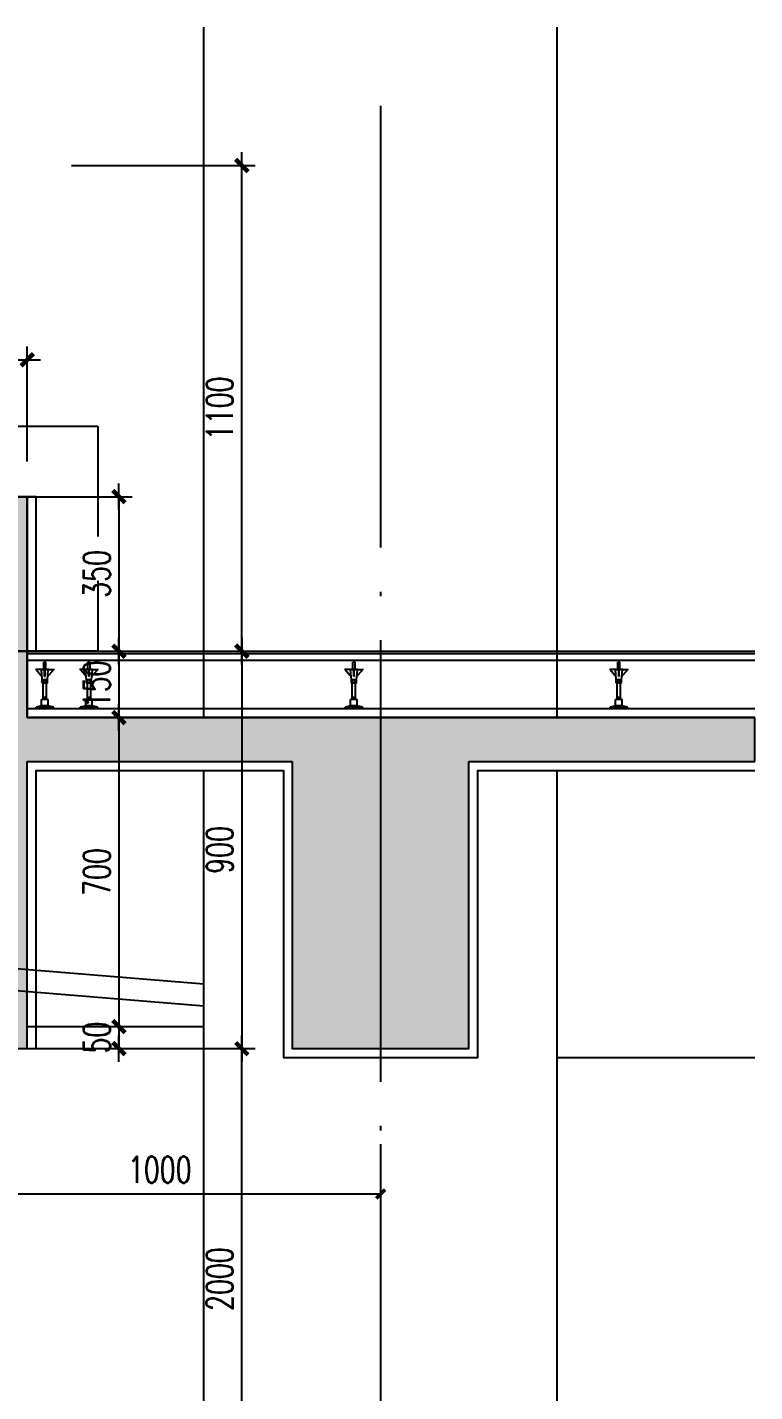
# Model space of a CAD drawing. Extents: x 1980812 to 2578970, y -669191 to 284498.
# Drawn here: x 2360764 to 2362411, y -403772 to -400682 of the extents above; entities that cross this region are included whole.
import ezdxf

# ---------------------------------------------------------------- set-up
doc = ezdxf.new("R2010")
doc.units = 0
doc.header["$LTSCALE"] = 1000
doc.header["$MEASUREMENT"] = 0
doc.linetypes.add('DASH', pattern=[0.35, 0.25, -0.1])
doc.linetypes.add('DOTE', pattern=[2.42, 2, -0.2, 0.02, -0.2])
for name, color, linetype in [('A-SECT-MBND-FINE', 252, 'Continuous'), ('dote', 1, 'DOTE'), ('WALL', 4, 'Continuous'), ('可见看线', 63, 'Continuous'), ('建筑辅助线', 231, 'Continuous'), ('柱墙填充', 181, 'Continuous'), ('详细标注', 231, 'Continuous'), ('面层', 31, 'Continuous')]:
    doc.layers.add(name, color=color, linetype=linetype)
doc.styles.add('_TCH_DIM_T3', font='SIMPLEX', dxfattribs={"width": 0.705882, "bigfont": 'GBCBIG'})
doc.styles.add('DIM_FONT', font='SIMPLEX', dxfattribs={"width": 0.7, "bigfont": 'GBCBIG'})
doc.dimstyles.new('_TCH_ARCH&&20', dxfattribs={"dimtxt": 59.5, "dimasz": 20, "dimexe": 40, "dimexo": 4, "dimgap": 25.25, "dimtad": 1, "dimdec": 0, "dimzin": 0, "dimdsep": 46, "dimtxsty": '_TCH_DIM_T3', "dimblk": 'ARCHTICK', "dimcen": 0.09, "dimclrt": 7, "dimazin": 2, "dimtfac": 1, "dimtdec": 0, "dimtix": 1, "dimtmove": 2, "dimatfit": 3, "dimfxl": 1, "dimtolj": 1, "dimtzin": 0, "dimarcsym": 0})
doc.dimstyles.new('DIMN20', dxfattribs={"dimscale": 0.2, "dimtxt": 300, "dimasz": 1, "dimexe": 150, "dimexo": 0, "dimgap": 100, "dimtad": 1, "dimdec": 0, "dimzin": 0, "dimdsep": 46, "dimtxsty": 'DIM_FONT', "dimblk1": '_DIMX', "dimblk2": '_DIMX', "dimsah": 1, "dimcen": 0.09, "dimclrd": 256, "dimclre": 256, "dimclrt": 7, "dimadec": 0, "dimazin": 0, "dimtfac": 1, "dimtdec": 0, "dimtix": 1, "dimtmove": 2, "dimatfit": 3, "dimldrblk": '_DIMX', "dimfxl": 150, "dimtolj": 1, "dimtzin": 0, "dimarcsym": 0})

# ---------------------------------------------------------------- blocks, each defined once
blk = doc.blocks.new('_DIMX')
blk.add_line((-150, 0), (150, 0))
at = {"const_width": 50}
blk.add_lwpolyline([(-70, -70), (70, 70)], dxfattribs=at)
blk = doc.blocks.new('*D2507')
at = {"layer": 'Defpoints', "color": 0, "transparency": 16777216}
for p in [(2360882.8, -402994.7), (2361249.8, -402994.7, 0), (2360863.9, -404038.5, 0)]:
    blk.add_point(p, dxfattribs=at)
at = {"layer": '详细标注', "lineweight": -2, "transparency": 16777216}
for p, q in [((2360882.8, -402994.7, 0), (2361279.8, -402994.7, 0)), ((2361249.8, -404038.3, 0), (2361249.8, -402994.9, 0)), ((2360863.9, -404038.5, 0), (2361279.8, -404038.5, 0))]:
    blk.add_line(p, q, dxfattribs=at)
at = {"layer": '详细标注', "lineweight": -2, "transparency": 16777216, "xscale": 0.2, "yscale": 0.2, "zscale": 0.2}
for p, rotation in [((2361249.8, -402994.7, 0), 90), ((2361249.8, -404038.5, 0), 270)]:
    blk.add_blockref('_DIMX', p, dxfattribs=dict(at, rotation=rotation))
at = {"layer": '详细标注', "color": 7, "transparency": 16777216, "insert": (2361199.8, -403516.6, 0), "char_height": 60, "attachment_point": 5, "rotation": 90, "style": 'DIM_FONT'}
blk.add_mtext('\\A1;2000', dxfattribs=at)
blk = doc.blocks.new('*D2355')
at = {"layer": 'Defpoints', "color": 0, "transparency": 16777216}
for p in [(2360863.9, -402094.7, 0), (2360863.9, -402994.7, 0), (2361249.8, -402994.7, 0)]:
    blk.add_point(p, dxfattribs=at)
at = {"layer": '详细标注', "lineweight": -2, "transparency": 16777216}
for p, q in [((2360863.9, -402094.7, 0), (2361279.8, -402094.7, 0)), ((2361249.8, -402094.9, 0), (2361249.8, -402994.5, 0)), ((2360863.9, -402994.7, 0), (2361279.8, -402994.7, 0))]:
    blk.add_line(p, q, dxfattribs=at)
at = {"layer": '详细标注', "lineweight": -2, "transparency": 16777216, "xscale": 0.2, "yscale": 0.2, "zscale": 0.2}
for p, rotation in [((2361249.8, -402094.7, 0), 90), ((2361249.8, -402994.7, 0), 270)]:
    blk.add_blockref('_DIMX', p, dxfattribs=dict(at, rotation=rotation))
at = {"layer": '详细标注', "color": 7, "transparency": 16777216, "insert": (2361199.8, -402544.7, 0), "char_height": 60, "attachment_point": 5, "rotation": 90, "style": 'DIM_FONT'}
blk.add_mtext('\\A1;900', dxfattribs=at)
blk = doc.blocks.new('A$C573D0ACE')
at = {"layer": '建筑辅助线'}
for p, q in [((-22.5, 90), (-22.5, 105)), ((-17.5, 105), (-22.5, 105)), ((-20, 105), (-20, 110)), ((-17.5, 90), (-17.5, 105)), ((-40, 89), (-40, 90)), ((-29, 89), (-40, 89)), ((-40, 89), (-29, 75.7)), ((-11, 89), (-29, 89)), ((-29, 88), (-29, 89)), ((-11, 88), (-29, 88)), ((-29, 75.7), (-26.4, 72.5)), ((-25.8, 65), (-27.8, 88)), ((-14.2, 65), (-25.8, 65)), ((-25.8, 57.5), (-25.8, 65)), ((-22.4, 57.5), (-22.4, 65)), ((-20.5, 72.5), (-20.5, 88)), ((-19.5, 72.5), (-20.5, 72.5)), ((-19.5, 72.5), (-19.5, 88)), ((-17.6, 57.5), (-17.6, 65)), ((-14.2, 65), (-12.2, 88)), ((-14.2, 57.5), (-14.2, 65)), ((-11, 75.7), (-13.6, 72.5)), ((-11, 88), (-11, 89)), ((-11, 89), (0, 89)), ((0, 89), (-11, 75.7)), ((0, 89), (0, 90)), ((-14.2, 57.5), (-25.8, 57.5)), ((-23.8, 21), (-23.8, 57.5)), ((-16.2, 21), (-16.2, 57.5)), ((-27.5, 6), (-40, 3)), ((-40, 0), (-40, 3)), ((0, 3), (-40, 3)), ((-27.5, 6), (-27.5, 21)), ((-12.5, 21), (-27.5, 21)), ((-12.5, 6), (-27.5, 6)), ((-16.2, 25), (-23.8, 26)), ((-16.2, 24), (-23.8, 25)), ((-16.2, 23), (-23.8, 24)), ((-16.2, 22), (-23.8, 23)), ((-16.2, 21), (-23.8, 22)), ((-12.5, 6), (-12.5, 21)), ((0, 3), (-12.5, 6)), ((0, 0), (0, 3))]:
    blk.add_line(p, q, dxfattribs=at)
blk = doc.blocks.new('*D2358')
at = {"layer": 'Defpoints', "color": 0, "transparency": 16777216}
for p in [(2360863.9, -400994.7, 0), (2361249.8, -400994.7, 0), (2360863.9, -402094.7, 0)]:
    blk.add_point(p, dxfattribs=at)
at = {"layer": '详细标注', "lineweight": -2, "transparency": 16777216}
for p, q in [((2360863.9, -400994.7, 0), (2361279.8, -400994.7, 0)), ((2361249.8, -402094.5, 0), (2361249.8, -400994.9, 0)), ((2360863.9, -402094.7, 0), (2361279.8, -402094.7, 0))]:
    blk.add_line(p, q, dxfattribs=at)
at = {"layer": '详细标注', "lineweight": -2, "transparency": 16777216, "xscale": 0.2, "yscale": 0.2, "zscale": 0.2}
for p, rotation in [((2361249.8, -400994.7, 0), 90), ((2361249.8, -402094.7, 0), 270)]:
    blk.add_blockref('_DIMX', p, dxfattribs=dict(at, rotation=rotation))
at = {"layer": '详细标注', "color": 7, "transparency": 16777216, "insert": (2361199.8, -401544.7, 0), "char_height": 60, "attachment_point": 5, "rotation": 90, "style": 'DIM_FONT'}
blk.add_mtext('\\A1;1100', dxfattribs=at)
blk = doc.blocks.new('*D2360')
at = {"layer": 'Defpoints', "color": 0, "transparency": 16777216}
for p in [(2360764, -401434.4, 0), (2360564, -401664.7, 0), (2360764, -401664.7, 0)]:
    blk.add_point(p, dxfattribs=at)
at = {"layer": '详细标注', "lineweight": -2, "transparency": 16777216}
for p, q in [((2360564, -401664.7, 0), (2360564, -401404.4, 0)), ((2360764, -401664.7, 0), (2360764, -401404.4, 0)), ((2360564.2, -401434.4, 0), (2360763.8, -401434.4, 0))]:
    blk.add_line(p, q, dxfattribs=at)
at = {"layer": '详细标注', "lineweight": -2, "transparency": 16777216, "xscale": 0.2, "yscale": 0.2, "zscale": 0.2, "rotation": 180}
blk.add_blockref('_DIMX', (2360564, -401434.4, 0), dxfattribs=at)
at = {"layer": '详细标注', "lineweight": -2, "transparency": 16777216, "xscale": 0.2, "yscale": 0.2, "zscale": 0.2}
blk.add_blockref('_DIMX', (2360764, -401434.4, 0), dxfattribs=at)
at = {"layer": '详细标注', "color": 7, "transparency": 16777216, "insert": (2360664, -401384.4, 0), "char_height": 60, "attachment_point": 5, "style": 'DIM_FONT'}
blk.add_mtext('\\A1;200', dxfattribs=at)
blk = doc.blocks.new('*D2685')
at = {"layer": 'Defpoints', "color": 0, "transparency": 16777216}
for p in [(2360764, -401744.7, 0), (2360764, -402094.7, 0), (2360971.5, -402094.7, 0)]:
    blk.add_point(p, dxfattribs=at)
at = {"layer": '详细标注', "lineweight": -2, "transparency": 16777216}
for p, q in [((2360764, -401744.7, 0), (2361001.5, -401744.7, 0)), ((2360971.5, -401744.9, 0), (2360971.5, -402094.5, 0)), ((2360764, -402094.7, 0), (2361001.5, -402094.7, 0))]:
    blk.add_line(p, q, dxfattribs=at)
at = {"layer": '详细标注', "lineweight": -2, "transparency": 16777216, "xscale": 0.2, "yscale": 0.2, "zscale": 0.2}
for p, rotation in [((2360971.5, -401744.7, 0), 90), ((2360971.5, -402094.7, 0), 270)]:
    blk.add_blockref('_DIMX', p, dxfattribs=dict(at, rotation=rotation))
at = {"layer": '详细标注', "color": 7, "transparency": 16777216, "insert": (2360921.5, -401919.7, 0), "char_height": 60, "attachment_point": 5, "rotation": 90, "style": 'DIM_FONT'}
blk.add_mtext('\\A1;350', dxfattribs=at)
blk = doc.blocks.new('*D2686')
at = {"layer": 'Defpoints', "color": 0, "transparency": 16777216}
for p in [(2360764, -402094.7, 0), (2360764, -402244.7, 0), (2360971.5, -402244.7)]:
    blk.add_point(p, dxfattribs=at)
at = {"layer": '详细标注', "linetype": 'ByBlock', "lineweight": -2, "transparency": 16777216}
for p, q in [((2360764, -402094.7), (2361001.5, -402094.7)), ((2360764, -402244.7), (2361001.5, -402244.7))]:
    blk.add_line(p, q, dxfattribs=at)
at = {"layer": '详细标注', "lineweight": -2, "transparency": 16777216}
blk.add_line((2360971.5, -402094.9), (2360971.5, -402244.5), dxfattribs=at)
at = {"layer": '详细标注', "lineweight": -2, "transparency": 16777216, "xscale": 0.2, "yscale": 0.2, "zscale": 0.2}
for p, rotation in [((2360971.5, -402094.7), 90), ((2360971.5, -402244.7), 270)]:
    blk.add_blockref('_DIMX', p, dxfattribs=dict(at, rotation=rotation))
at = {"layer": '详细标注', "color": 7, "transparency": 16777216, "insert": (2360921.5, -402169.7), "char_height": 60, "attachment_point": 5, "rotation": 90, "style": 'DIM_FONT'}
blk.add_mtext('\\A1;150', dxfattribs=at)
blk = doc.blocks.new('*D2362')
at = {"layer": 'Defpoints', "color": 0, "transparency": 16777216}
for p in [(2360764, -402244.7, 0), (2360764, -402944.7, 0), (2360971.5, -402944.7)]:
    blk.add_point(p, dxfattribs=at)
at = {"layer": '详细标注', "linetype": 'ByBlock', "lineweight": -2, "transparency": 16777216}
for p, q in [((2360764, -402244.7), (2361001.5, -402244.7)), ((2360764, -402944.7), (2361001.5, -402944.7))]:
    blk.add_line(p, q, dxfattribs=at)
at = {"layer": '详细标注', "lineweight": -2, "transparency": 16777216}
blk.add_line((2360971.5, -402244.9), (2360971.5, -402944.5), dxfattribs=at)
at = {"layer": '详细标注', "lineweight": -2, "transparency": 16777216, "xscale": 0.2, "yscale": 0.2, "zscale": 0.2}
for p, rotation in [((2360971.5, -402244.7), 90), ((2360971.5, -402944.7), 270)]:
    blk.add_blockref('_DIMX', p, dxfattribs=dict(at, rotation=rotation))
at = {"layer": '详细标注', "color": 7, "transparency": 16777216, "insert": (2360921.5, -402594.7), "char_height": 60, "attachment_point": 5, "rotation": 90, "style": 'DIM_FONT'}
blk.add_mtext('\\A1;700', dxfattribs=at)
blk = doc.blocks.new('*D2687')
at = {"layer": 'Defpoints', "color": 0, "transparency": 16777216}
for p in [(2360764, -402944.7), (2360764, -402994.7, 0), (2360971.5, -402994.7)]:
    blk.add_point(p, dxfattribs=at)
at = {"layer": '详细标注', "linetype": 'ByBlock', "lineweight": -2, "transparency": 16777216}
for p, q in [((2360764, -402944.7), (2361001.5, -402944.7)), ((2360764, -402994.7), (2361001.5, -402994.7))]:
    blk.add_line(p, q, dxfattribs=at)
at = {"layer": '详细标注', "lineweight": -2, "transparency": 16777216}
for p, q in [((2360971.5, -402944.5), (2360971.5, -402944.3)), ((2360971.5, -402944.7), (2360971.5, -402994.7)), ((2360971.5, -402994.9), (2360971.5, -402995.1))]:
    blk.add_line(p, q, dxfattribs=at)
at = {"layer": '详细标注', "lineweight": -2, "transparency": 16777216, "xscale": 0.2, "yscale": 0.2, "zscale": 0.2}
for p, rotation in [((2360971.5, -402944.7), 270), ((2360971.5, -402994.7), 90)]:
    blk.add_blockref('_DIMX', p, dxfattribs=dict(at, rotation=rotation))
at = {"layer": '详细标注', "color": 7, "transparency": 16777216, "insert": (2360921.5, -402969.7), "char_height": 60, "attachment_point": 5, "rotation": 90, "style": 'DIM_FONT'}
blk.add_mtext('\\A1;50', dxfattribs=at)
blk = doc.blocks.new('_ArchTick')
at = {"color": 0, "linetype": 'ByBlock', "const_width": 0.4}
blk.add_lwpolyline([(-0.5, -0.5), (0.5, 0.5)], dxfattribs=at)
blk = doc.blocks.new('*D2188')
at = {"layer": 'Defpoints', "color": 0, "transparency": 16777216}
for p in [(2360564, -403207.1), (2361564, -403207.1), (2361564, -403323.9)]:
    blk.add_point(p, dxfattribs=at)
at = {"layer": '详细标注', "color": 0, "lineweight": -2, "transparency": 16777216}
for p, q in [((2360564, -403211.1), (2360564, -403363.9)), ((2361564, -403211.1), (2361564, -403363.9)), ((2360564, -403323.9), (2361564, -403323.9))]:
    blk.add_line(p, q, dxfattribs=at)
at = {"layer": '详细标注', "color": 0, "lineweight": -2, "transparency": 16777216, "xscale": 20, "yscale": 20, "zscale": 20, "rotation": 180}
blk.add_blockref('_ArchTick', (2360564, -403323.9), dxfattribs=at)
at = {"layer": '详细标注', "color": 0, "lineweight": -2, "transparency": 16777216, "xscale": 20, "yscale": 20, "zscale": 20}
blk.add_blockref('_ArchTick', (2361564, -403323.9), dxfattribs=at)
at = {"layer": '详细标注', "color": 7, "transparency": 16777216, "insert": (2361064, -403268.9), "char_height": 59.5, "attachment_point": 5, "style": '_TCH_DIM_T3'}
blk.add_mtext('\\A1;1000', dxfattribs=at)

msp = doc.modelspace()

# ---------------------------------------------------------------- hatches: boundary and pattern name
at = {"layer": '柱墙填充'}
h = msp.add_hatch(dxfattribs=at)
h.set_pattern_fill('钢筋混凝土', color=256, scale=20)
h.set_pattern_definition([(45, (-559758.534, 526718.453), (-35.3553391, 35.3553391), []), (50, (-559758.53, 526718.45), (143.4520365, -12.550427), [15, -165]), (355, (-559758.53, 526718.45), (-27.750267, 150.438427), [12, -132]), (100.4514, (-559746.58, 526717.4), (115.7018763, 137.8879084), [12.748038, -140.2284224]), (46.1842, (-559758.53, 526758.45), (213.44821, -33.103803), [22.5, -247.5]), (96.6356, (-559740.75, 526755.7), (186.932541, 194.823574), [19.122058, -210.3426]), (351.1842, (-559758.53, 526758.45), (186.932389, 194.82372), [18, -198]), (21, (-559738.53, 526748.45), (119.3814104, -80.523778), [15, -165]), (326, (-559738.53, 526748.45), (48.6630664, 145.030009), [12, -132]), (71.4514, (-559728.59, 526741.74), (168.044526, 64.5060993), [12.748038, -140.2284224]), (37.5, (-559758.534, 526718.453), (2.4319711, 66.5787708), [0, -130.4, 0, -134, 0, -132.5]), (7.5, (-559758.534, 526718.45), (52.6139075, 78.8823424), [0, -76.4, 0, -127.4, 0, -50.5]), (327.5, (-559803.134, 526718.45), (106.7644872, -4.51097435), [0, -50, 0, -156, 0, -207]), (317.5, (-559823.13, 526718.45), (116.637234, 20.0209965), [0, -65, 0, -103.6, 0, -147])])
h.paths.add_polyline_path([(2359607.3, -402344.7), (2360564, -402344.7), (2360564, -402994.7), (2360764, -402994.7), (2360764, -402344.7), (2361364, -402344.7), (2361364, -402994.7), (2361764, -402994.7), (2361764, -402344.7), (2362411.4, -402344.7), (2362411.4, -402244.7), (2360764, -402244.7), (2360764, -401744.7), (2360564, -401744.7), (2360564, -402244.7), (2359477.3, -402244.7), (2359477.3, -401594.7), (2359357.3, -401594.7), (2359357.3, -402444.7), (2358857.3, -402444.7), (2358857.3, -401744.7), (2358757.3, -401744.7), (2358757.3, -402994.7), (2358907.3, -402994.7), (2358907.3, -402544.7), (2359357.3, -402544.7), (2359357.3, -402944.7), (2359607.3, -402944.7)])

# ---------------------------------------------------------------- linework, layer by layer
at = {"layer": 'A-SECT-MBND-FINE'}
msp.add_line((2361364, -402994.7, 0), (2361764, -402994.7, 0), dxfattribs=at)
at = {"layer": 'dote', "linetype": 'DOTE', "ltscale": 0.5}
for p, q in [((2361564, -400859.9, 0), (2361564, -406262)), ((2357496, -402094.7, 0), (2362411.4, -402094.7, 0))]:
    msp.add_line(p, q, dxfattribs=at)
at = {"layer": 'WALL'}
for p, q in [((2360564, -401744.7, 0), (2360764, -401744.7, 0)), ((2360764, -401744.7, 0), (2360564, -401744.7, 0)), ((2360764, -401744.7, 0), (2360764, -402244.7, 0)), ((2360764, -402244.7, 0), (2360764, -401744.7, 0)), ((2360764, -402244.7, 0), (2362411.4, -402244.7, 0)), ((2362411.4, -402244.7, 0), (2360764, -402244.7, 0)), ((2362411.4, -402344.7, 0), (2362411.4, -402244.7, 0)), ((2360764, -402994.7, 0), (2360764, -402344.7, 0)), ((2360764, -402344.7, 0), (2361364, -402344.7, 0)), ((2360764, -402994.7, 0), (2360764, -402344.7, 0)), ((2360764, -402344.7, 0), (2361364, -402344.7, 0)), ((2361364, -402344.7, 0), (2361364, -402994.7, 0)), ((2361764, -402344.7, 0), (2362411.4, -402344.7, 0)), ((2361764, -402994.7, 0), (2361764, -402344.7, 0)), ((2361764, -402344.7, 0), (2362411.4, -402344.7, 0)), ((2360564, -402994.7, 0), (2360764, -402994.7, 0)), ((2360564, -402994.7, 0), (2360764, -402994.7, 0)), ((2361364, -402994.7, 0), (2361764, -402994.7, 0))]:
    msp.add_line(p, q, dxfattribs=at)
at = {"layer": 'WALL', "elevation": 0}
msp.add_lwpolyline([(2361364, -402344.7), (2361364, -402994.7), (2361764, -402994.7), (2361764, -402344.7)], dxfattribs=at)
at = {"layer": '可见看线'}
for p, q in [((2361164, -402244.7, 0), (2361164, -400681.7, 0)), ((2361964, -402244.7, 0), (2361964, -400681.7, 0)), ((2361164, -404175.2, 0), (2361164, -402364.7, 0)), ((2361964, -404210, 0), (2361964, -402364.7, 0)), ((2360764, -402944.7, 0), (2361164, -402944.7, 0)), ((2361964, -403014.7, 0), (2362411.4, -403014.7, 0))]:
    msp.add_line(p, q, dxfattribs=at)
at = {"layer": '详细标注', "linetype": 'DASH'}
msp.add_lwpolyline([(2360392.4, -401585.1), (2360923.8, -401585.1), (2360923.8, -402094.7), (2360392.4, -402094.7)], close=True, dxfattribs=at)
at = {"layer": '面层'}
for p, q in [((2360764, -402094.7, 0), (2362411.4, -402094.7, 0)), ((2360764, -402099.7, 0), (2362411.4, -402099.7, 0)), ((2360764, -402114.7, 0), (2362411.4, -402114.7, 0)), ((2360764, -402224.7, 0), (2362411.4, -402224.7, 0)), ((2359179, -402685.2, 0), (2361164, -402847.6, 0)), ((2359175.7, -402735.1, 0), (2361164, -402897.7, 0))]:
    msp.add_line(p, q, dxfattribs=at)
at = {"layer": '面层', "elevation": 0}
for points in [[(2360784, -402094.7), (2360784, -401744.7), (2360764, -401744.7)], [(2360764, -402994.7), (2360784, -402994.7), (2360784, -402364.7), (2361344, -402364.7), (2361344, -403014.7), (2361784, -403014.7), (2361784, -402364.7), (2362411.4, -402364.7)]]:
    msp.add_lwpolyline(points, dxfattribs=at)

# ---------------------------------------------------------------- block references
at = {"layer": '面层'}
for p in [(2360823.8, -402224.7, 0), (2360923.8, -402224.7, 0), (2361523.8, -402224.7, 0), (2362123.8, -402224.7, 0)]:
    msp.add_blockref('A$C573D0ACE', p, dxfattribs=at)

# ---------------------------------------------------------------- dimensions: what is measured, and where the dimension line sits
at = {"layer": '详细标注'}
for base, p1, p2, picture, middle in [((2361249.8, -400994.7, 0), (2360863.9, -402094.7, 0), (2360863.9, -400994.7, 0), '*D2358', (2361199.8, -401544.7, 0)), ((2360971.5, -402094.7, 0), (2360764, -401744.7, 0), (2360764, -402094.7, 0), '*D2685', (2360921.5, -401919.7, 0)), ((2361249.8, -402994.7, 0), (2360863.9, -402094.7, 0), (2360863.9, -402994.7, 0), '*D2355', (2361199.8, -402544.7, 0))]:
    dim = msp.add_linear_dim(base=base, p1=p1, p2=p2, angle=90, dimstyle='DIMN20', dxfattribs=at)
    dim.commit()
    dim.dimension.update_dxf_attribs({"geometry": picture, "text_midpoint": middle})
dim = msp.add_linear_dim(base=(2360764, -401434.4, 0), p1=(2360564, -401664.7, 0), p2=(2360764, -401664.7, 0), dimstyle='DIMN20', dxfattribs=at)
dim.commit()
dim.dimension.update_dxf_attribs({"geometry": '*D2360', "text_midpoint": (2360664, -401384.4, 0)})
for base, p1, p2, picture, middle in [((2360971.5, -402244.7), (2360764, -402094.7, 0), (2360764, -402244.7, 0), '*D2686', (2360921.5, -402169.7)), ((2360971.5, -402944.7), (2360764, -402244.7, 0), (2360764, -402944.7, 0), '*D2362', (2360921.5, -402594.7)), ((2360971.5, -402994.7), (2360764, -402944.7), (2360764, -402994.7, 0), '*D2687', (2360921.5, -402969.7))]:
    dim = msp.add_linear_dim(base=base, p1=p1, p2=p2, angle=90, dimstyle='DIMN20', override={"dimfxl": 250, "dimarcsym": 1}, dxfattribs=at)
    dim.commit()
    dim.dimension.update_dxf_attribs({"geometry": picture, "text_midpoint": middle})
dim = msp.add_linear_dim(base=(2361249.8, -402994.7, 0), p1=(2360863.9, -404038.5, 0), p2=(2360882.8, -402994.7), angle=90, text='2000', dimstyle='DIMN20', dxfattribs=at)
dim.commit()
dim.dimension.update_dxf_attribs({"geometry": '*D2507', "text_midpoint": (2361199.8, -403516.6, 0)})
dim = msp.add_aligned_dim(p1=(2360564, -403207.1), p2=(2361564, -403207.1), distance=-116.8, dimstyle='_TCH_ARCH&&20', dxfattribs=at)
dim.commit()
dim.dimension.update_dxf_attribs({"geometry": '*D2188', "text_midpoint": (2361064, -403268.9)})

doc.saveas('drawing.dxf')
